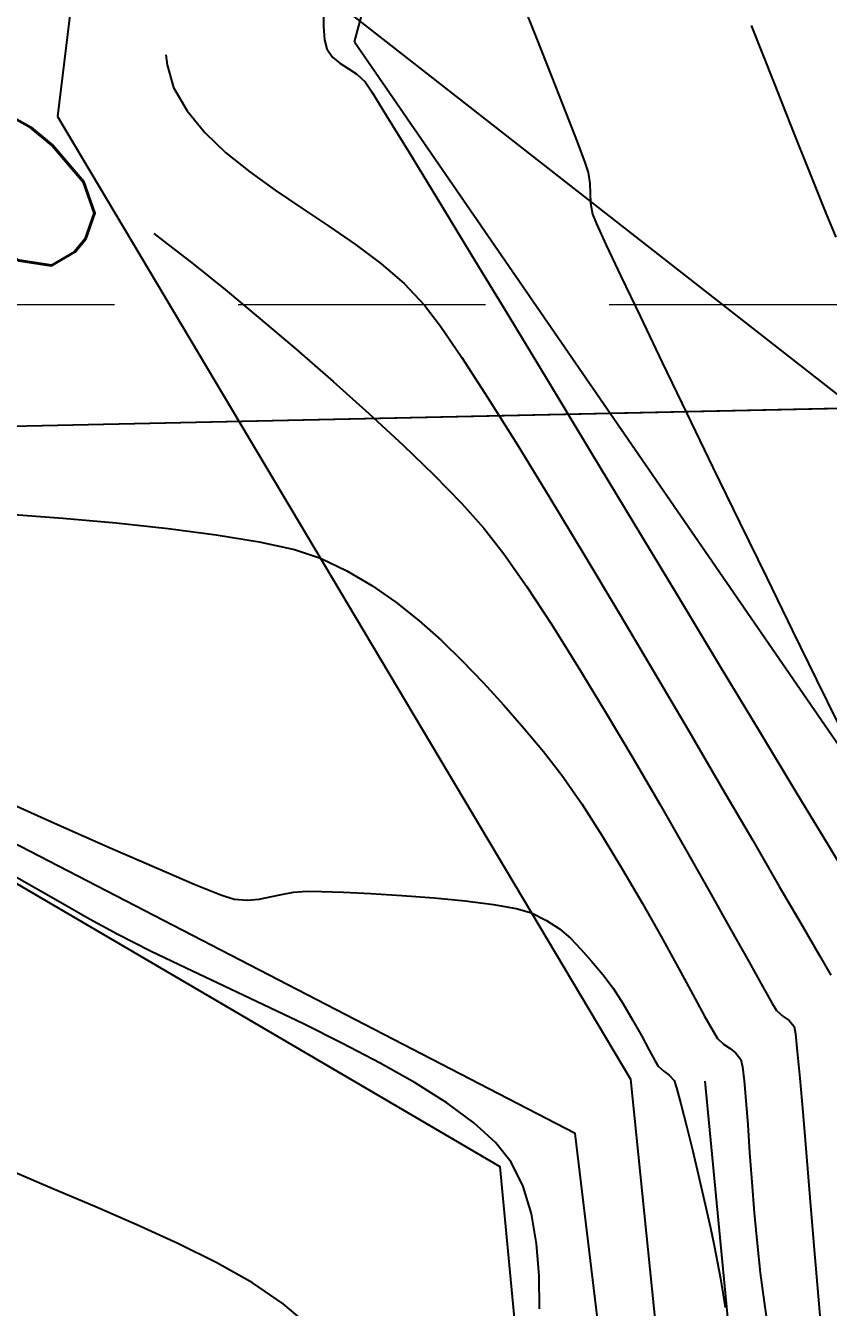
# Model space of a CAD drawing. Extents: x 2138193 to 2139991, y 332071 to 334944.
# Drawn here: x 2139551.1 to 2139583.5, y 332704.7 to 332756.5 of the extents above; entities that cross this region are included whole.
import ezdxf

# ---------------------------------------------------------------- set-up
doc = ezdxf.new("R2010")
doc.units = 0
doc.header["$LTSCALE"] = 100
doc.header["$MEASUREMENT"] = 0
doc.linetypes.add('DASHED', pattern=[0.75, 0.5, -0.25])
doc.linetypes.add('HIDDEN', pattern=[0.375, 0.25, -0.125])
for name, color, linetype in [('CONTOURS', 35, 'Continuous'), ('GRID', 254, 'DASHED'), ('V-ADJC-E', 7, 'Continuous'), ('V-PNTS-BRKLN', 1, 'Continuous'), ('V-PROP-E', 7, 'Continuous'), ('V-PROP-SUBD-N', 7, 'Continuous')]:
    doc.layers.add(name, color=color, linetype=linetype)
doc.styles.add('L100', font='simplex', dxfattribs={"height": 10})

msp = doc.modelspace()

# ---------------------------------------------------------------- linework, layer by layer
at = {"layer": 'CONTOURS'}
for points, elevation in [([(2139571.031575814, 332757.7526609969), (2139571.70600348, 332756.0568278682)], 543), ([(2139563.111387294, 332757.1920004484), (2139563.114965461, 332756.5032761189)], 542), ([(2139571.70600348, 332756.0568278682), (2139572.342696535, 332754.451215098)], 543), ([(2139564.462080316, 332754.5765724188), (2139564.793848526, 332754.2645191295)], 542), ([(2139565.662832541, 332752.8951315314), (2139566.555214852, 332751.4435729555)], 542), ([(2139559.16425269, 332751.4015843658), (2139560.124871753, 332750.6304630866)], 541), ([(2139560.124871753, 332750.6304630866), (2139561.159780937, 332749.8894618573)], 541), ([(2139573.818738594, 332750.6104478688), (2139573.885313456, 332750.1595371233)], 543), ([(2139573.885313456, 332750.1595371233), (2139573.892142118, 332749.7585319787)], 543), ([(2139561.159780937, 332749.8894618573), (2139562.238030035, 332749.163774989)], 541), ([(2139573.892142118, 332749.7585319787), (2139573.903584934, 332749.3595481379)], 543), ([(2139562.238030035, 332749.163774989), (2139563.32866884, 332748.4385967922)], 541), ([(2139583.429380103, 332748.9644354574), (2139583.834461619, 332747.9866603737)], 544), ([(2139557.833379979, 332746.9133164623), (2139559.142917147, 332745.8589157496)], 540), ([(2139575.146595861, 332746.3942656732), (2139575.911479585, 332744.7926337526)], 543), ([(2139576.808244012, 332742.9269525661), (2139577.80281181, 332740.8672385677)], 543), ([(2139563.496747457, 332742.1627680513), (2139564.946867058, 332740.8643568573)], 540), ([(2139577.80281181, 332740.8672385677), (2139578.861105642, 332738.6835082108)], 543), ([(2139570.952715476, 332739.5949926219), (2139572.260137977, 332737.463840531)], 541), ([(2139578.861105642, 332738.6835082108), (2139579.949048176, 332736.4457779494)], 543), ([(2139568.693587913, 332737.2374409387), (2139569.598385444, 332736.2291947458)], 540), ([(2139572.260137977, 332737.463840531), (2139573.643578558, 332735.1749486685)], 541), ([(2139552.559794123, 332736.6351571198), (2139554.723089202, 332736.4433431531)], 539), ([(2139554.723089202, 332736.4433431531), (2139556.820086527, 332736.2195664817)], 539), ([(2139575.662943388, 332736.4309102088), (2139577.412836578, 332733.5349583264)], 542), ([(2139561.93389371, 332735.3636729227), (2139562.986301756, 332735.0192581163)], 539), ([(2139570.400042367, 332735.1999689644), (2139571.319065199, 332733.8880287792)], 540), ([(2139573.643578558, 332735.1749486685), (2139575.067391684, 332732.7930843514)], 541), ([(2139566.966308245, 332732.5002592817), (2139567.863812723, 332731.705444293)], 539), ([(2139575.067391684, 332732.7930843514), (2139576.49593182, 332730.3830148962)], 541), ([(2139582.077570011, 332732.0883835272), (2139583.049994642, 332730.108752274)], 543), ([(2139570.39730954, 332729.0754202179), (2139571.204423051, 332728.1482561488)], 539), ([(2139571.204423051, 332728.1482561488), (2139572.000653904, 332727.2115325539)], 539), ([(2139582.216623436, 332725.5791826447), (2139583.528671242, 332723.4058235217)], 542), ([(2139554.481523852, 332723.3156210856), (2139556.356956487, 332722.4981729381)], 538), ([(2139577.7480279, 332723.255346475), (2139578.713682903, 332721.5523861071)], 540), ([(2139557.879827898, 332721.8503371126), (2139558.958041405, 332721.4150836404)], 538), ([(2139560.955842843, 332721.3275068165), (2139561.411011945, 332721.4312053882)], 538), ([(2139563.915731829, 332721.5159162951), (2139565.029557221, 332721.4614076695)], 538), ([(2139566.280176914, 332721.3848291527), (2139567.580171198, 332721.2866162815)], 538), ([(2139576.004232069, 332721.0636802267), (2139576.761037167, 332719.7243504857)], 539), ([(2139578.713682903, 332721.5523861071), (2139579.575295473, 332720.0204200909)], 540), ([(2139554.78836359, 332719.8056863182), (2139553.638202586, 332720.4297356448)], 538), ([(2139572.64805782, 332720.0415432166), (2139573.100151253, 332719.656592408)], 538), ([(2139573.100151253, 332719.656592408), (2139573.522035784, 332719.2235102146)], 538), ([(2139576.761037167, 332719.7243504857), (2139577.448610942, 332718.4814549027)], 539), ([(2139577.448610942, 332718.4814549027), (2139578.043555759, 332717.3920022991)], 539), ([(2139580.305189568, 332718.7161620209), (2139580.875689145, 332717.6963254916)], 540), ([(2139578.043555759, 332717.3920022991), (2139578.522473986, 332716.5130014961)], 539), ([(2139581.427800576, 332716.7367714327), (2139581.685725272, 332716.5096904635)], 540), ([(2139581.685725272, 332716.5096904635), (2139581.940693033, 332716.3348880494)], 540), ([(2139581.940693033, 332716.3348880494), (2139582.143667069, 332716.0896921727)], 540), ([(2139582.143667069, 332716.0896921727), (2139582.19281782, 332715.7937403574)], 540), ([(2139576.279029618, 332715.1396053552), (2139576.507756697, 332714.7192873008)], 538), ([(2139579.551685739, 332715.2009516273), (2139579.791269076, 332715.0182902516)], 539), ([(2139579.791269076, 332715.0182902516), (2139579.983165729, 332714.7606239437)], 539), ([(2139582.269254177, 332715.0809917258), (2139582.369715456, 332714.0075672476)], 540), ([(2139566.813087959, 332713.8096558708), (2139565.395782805, 332714.6143522562)], 538), ([(2139576.507756697, 332714.7192873008), (2139576.649479683, 332714.4920097227)], 538), ([(2139579.983165729, 332714.7606239437), (2139580.052558242, 332714.4662436164)], 539), ([(2139568.090076739, 332713.002813325), (2139566.813087959, 332713.8096558708)], 538), ([(2139577.287003606, 332713.9157451364), (2139577.392125496, 332713.6108893215)], 538), ([(2139580.121026805, 332713.8968429421), (2139580.190947802, 332713.0991261287)], 539), ([(2139577.567420452, 332712.9695970726), (2139577.791769815, 332712.0845671975)], 538), ([(2139580.190947802, 332713.0991261287), (2139580.264697618, 332712.1197973837)], 539), ([(2139582.490940972, 332712.6295878923), (2139582.62967004, 332711.0031746298)], 540), ([(2139570.06869683, 332711.4008539487), (2139569.188147059, 332712.1983656678)], 538), ([(2139570.693123966, 332710.614819217), (2139570.06869683, 332711.4008539487)], 538), ([(2139580.344652637, 332711.005560915), (2139580.433189244, 332709.8031209303)], 539), ([(2139578.303157125, 332709.9540898005), (2139578.547957755, 332708.8940398943)], 538), ([(2139555.559546659, 332708.0836881179), (2139553.857610625, 332708.819492987)], 539), ([(2139578.757338156, 332707.9610475935), (2139578.910179669, 332707.247811706)], 538), ([(2139580.77405243, 332706.1336219575), (2139580.878149204, 332705.345560484)], 539), ([(2139571.847511759, 332704.6802071775), (2139571.826495409, 332706.025656282)], 538), ([(2139562.497104522, 332704.0165880101), (2139561.483704061, 332704.8880935359)], 539)]:
    msp.add_lwpolyline(points, dxfattribs=dict(at, elevation=elevation))
at = {"layer": 'CONTOURS', "extrusion": (0.9972844130371126, 0.07364644942712469, 0), "elevation": 2158259.280254257}
msp.add_lwpolyline([(174281.6473115611, 542), (174281.1063689247, 542)], dxfattribs=at)
at = {"layer": 'CONTOURS', "extrusion": (0.9298250448965523, 0.3680018829885587, 0), "elevation": 2111890.479535537}
msp.add_lwpolyline([(-477964.2528152922, 544), (-477966.7287928156, 544)], dxfattribs=at)
at = {"layer": 'CONTOURS', "extrusion": (0.9704441252046953, 0.2413259203974866, 0), "elevation": 2156629.133316313}
msp.add_lwpolyline([(-193410.9773826942, 542), (-193411.3450045607, 542)], dxfattribs=at)
at = {"layer": 'CONTOURS', "extrusion": (0.992171112777474, 0.1248858797859437, 0), "elevation": 2164362.829816664}
msp.add_lwpolyline([(62949.82883516815, 541), (62949.42825182465, 541)], dxfattribs=at)
at = {"layer": 'CONTOURS', "extrusion": (0.827301213697416, 0.5617585796539136, 0), "elevation": 1956991.585333039}
msp.add_lwpolyline([(-926628.8911861225, 542), (-926629.3028715583, 542)], dxfattribs=at)
at = {"layer": 'CONTOURS', "extrusion": (-0.6361982855569195, -0.771525593518735, 0), "elevation": -1617915.818951218}
msp.add_lwpolyline([(1439029.649726496, 542), (1439030.037548053, 542)], dxfattribs=at)
at = {"layer": 'CONTOURS', "extrusion": (0.9634075148618929, 0.2680409675919554, 0), "elevation": 2150457.044386677}
msp.add_lwpolyline([(-252910.2407118992, 541), (-252911.1922610179, 541)], dxfattribs=at)
at = {"layer": 'CONTOURS', "extrusion": (-0.5282974561961606, -0.8490593605730201, 0), "elevation": -1412854.863451722}
msp.add_lwpolyline([(1640823.019401836, 542), (1640823.418211564, 542)], dxfattribs=at)
at = {"layer": 'CONTOURS', "extrusion": (0.5538551021909727, 0.8326130708660701, 0), "elevation": 1462064.503634367}
msp.add_lwpolyline([(-1597131.097356462, 542), (-1597131.517076572, 542)], dxfattribs=at)
at = {"layer": 'CONTOURS', "extrusion": (0.8345190684984242, 0.5509790597767963, 0), "elevation": 1968848.250555964}
msp.add_lwpolyline([(-901165.6195808136, 542), (-901166.1056311354, 542)], dxfattribs=at)
at = {"layer": 'CONTOURS', "extrusion": (0.9303203436308487, 0.3667479491784238, 0), "elevation": 2112524.689643629}
msp.add_lwpolyline([(-475115.5334037055, 543), (-475117.0720332842, 543)], dxfattribs=at)
at = {"layer": 'CONTOURS', "extrusion": (0.9291815674405958, 0.3696236122444527, 0), "elevation": 2111053.344476318}
msp.add_lwpolyline([(-481650.6702591599, 544), (-481652.9057801252, 544)], dxfattribs=at)
at = {"layer": 'CONTOURS', "extrusion": (0.8646896280866078, 0.5023065270125843, 0), "elevation": 2017197.307198641}
msp.add_lwpolyline([(-786984.494608199, 541), (-786985.5936332522, 541)], dxfattribs=at)
at = {"layer": 'CONTOURS', "extrusion": (0.8484630323635847, 0.5292546482671557, 0), "elevation": 1991453.386700617}
msp.add_lwpolyline([(-850045.4059956498, 542), (-850046.5418958594, 542)], dxfattribs=at)
at = {"layer": 'CONTOURS', "extrusion": (0.772813346391854, 0.6346333836465149, 0), "elevation": 1864654.882272663}
msp.add_lwpolyline([(-1100678.641008559, 541), (-1100679.774242672, 541)], dxfattribs=at)
at = {"layer": 'CONTOURS', "extrusion": (0.9317489590968867, 0.3631031220216489, 0), "elevation": 2114368.489346212}
msp.add_lwpolyline([(-466843.3224875501, 543), (-466844.5816786677, 543)], dxfattribs=at)
at = {"layer": 'CONTOURS', "extrusion": (0.6902761674710841, 0.7235459989671922, 0), "elevation": 1717647.645245076}
msp.add_lwpolyline([(-1318377.928438666, 541), (-1318379.110642335, 541)], dxfattribs=at)
at = {"layer": 'CONTOURS', "extrusion": (0.928281772654994, 0.371877601579474, 0), "elevation": 2109878.179442979}
msp.add_lwpolyline([(-486774.9097698672, 544), (-486776.8288596413, 544)], dxfattribs=at)
at = {"layer": 'CONTOURS', "extrusion": (0.9349130894849026, 0.3548767604532517, 0), "elevation": 2118401.041443028}
msp.add_lwpolyline([(-448190.8073533034, 543), (-448191.6963210847, 543)], dxfattribs=at)
at = {"layer": 'CONTOURS', "extrusion": (0.8534339782557633, 0.5212009638887304, 0), "elevation": 1999409.170085581}
msp.add_lwpolyline([(-831162.7626232556, 542), (-831164.9525829109, 542)], dxfattribs=at)
at = {"layer": 'CONTOURS', "extrusion": (0.9457964923537023, 0.3247599037003076, 0), "elevation": 2131665.469100047}
msp.add_lwpolyline([(-380132.9989418871, 543), (-380133.4271430976, 543)], dxfattribs=at)
at = {"layer": 'CONTOURS', "extrusion": (0.926826003894127, 0.3754910897819599, 0), "elevation": 2107965.831130141}
msp.add_lwpolyline([(-494992.5938759915, 544), (-494994.1205697339, 544)], dxfattribs=at)
at = {"layer": 'CONTOURS', "extrusion": (0.8543081446077639, 0.5197668651009217, 0), "elevation": 2000802.312412239}
msp.add_lwpolyline([(-827805.7226610017, 542), (-827808.3166331713, 542)], dxfattribs=at)
at = {"layer": 'CONTOURS', "extrusion": (0.9840500268318564, 0.1778919466761288, 0), "elevation": 2164641.188556747}
msp.add_lwpolyline([(-53170.95057453973, 543), (-53171.40263167268, 543)], dxfattribs=at)
at = {"layer": 'CONTOURS', "extrusion": (0.9209353126110753, 0.3897154731158886, 0), "elevation": 2100086.63653326}
msp.add_lwpolyline([(-527384.8616604451, 543), (-527385.2844755941, 543)], dxfattribs=at)
at = {"layer": 'CONTOURS', "extrusion": (0.9078156342041119, 0.4193694961422279, 0), "elevation": 2081883.444205114}
msp.add_lwpolyline([(-595197.8191926084, 543), (-595198.7703593383, 543)], dxfattribs=at)
at = {"layer": 'CONTOURS', "extrusion": (-0.5976753970368711, -0.801738186552704, 0), "elevation": -1545537.016322182}
msp.add_lwpolyline([(1516488.571624984, 540), (1516489.094180787, 540)], dxfattribs=at)
at = {"layer": 'CONTOURS', "extrusion": (-0.5677906428940117, -0.8231729987323472, 0), "elevation": -1488733.56792056}
msp.add_lwpolyline([(1572299.31136524, 541), (1572300.613738261, 541)], dxfattribs=at)
at = {"layer": 'CONTOURS', "extrusion": (-0.6148227250128419, -0.7886653389161867, 0), "elevation": -1577874.734605293}
msp.add_lwpolyline([(1482813.259815818, 540), (1482814.739808564, 540)], dxfattribs=at)
at = {"layer": 'CONTOURS', "extrusion": (0.6008263069490878, 0.7993796024905319, 0), "elevation": 1551498.300834091}
msp.add_lwpolyline([(-1510400.568963121, 541), (-1510401.848164635, 541)], dxfattribs=at)
at = {"layer": 'CONTOURS', "extrusion": (0.904151467592831, 0.4272120359373433, 0), "elevation": 2076653.273364843}
msp.add_lwpolyline([(-613197.7117665237, 543), (-613199.1137066263, 543)], dxfattribs=at)
at = {"layer": 'CONTOURS', "extrusion": (0.8548667910798569, 0.5188475397540478, 0), "elevation": 2001691.672030156}
msp.add_lwpolyline([(-825655.4684408777, 542), (-825658.3843984433, 542)], dxfattribs=at)
at = {"layer": 'CONTOURS', "extrusion": (-0.6530896518118409, -0.7572805997094396, 0), "elevation": -1649310.832454854}
msp.add_lwpolyline([(1402937.809875153, 541), (1402939.053940673, 541)], dxfattribs=at)
at = {"layer": 'CONTOURS', "extrusion": (0.7237308620316626, 0.6900823424366883, 0), "elevation": 1778092.430606123}
msp.add_lwpolyline([(-1235658.33438944, 541), (-1235659.538152397, 541)], dxfattribs=at)
at = {"layer": 'CONTOURS', "extrusion": (0.6373809452220739, 0.7705488502799909, 0), "elevation": 1620111.167894021}
msp.add_lwpolyline([(-1436548.967606399, 540), (-1436550.796155391, 540)], dxfattribs=at)
at = {"layer": 'CONTOURS', "extrusion": (0.796621238231383, 0.6044787860617594, 0), "elevation": 1905562.111937863}
msp.add_lwpolyline([(-1028251.050839577, 541), (-1028252.121009185, 541)], dxfattribs=at)
at = {"layer": 'CONTOURS', "extrusion": (0.6468766868418152, 0.7625946184051893, 0), "elevation": 1637781.153628008}
msp.add_lwpolyline([(-1416372.577781188, 540), (-1416374.499597067, 540)], dxfattribs=at)
at = {"layer": 'CONTOURS', "extrusion": (0.8262141517103975, 0.5633561710973516, 0), "elevation": 1955194.838388704}
msp.add_lwpolyline([(-930420.6203385367, 541), (-930422.1566579933, 541)], dxfattribs=at)
at = {"layer": 'CONTOURS', "extrusion": (0.8552508491828705, 0.5182142269100481, 0), "elevation": 2002302.659842583}
msp.add_lwpolyline([(-824175.573521592, 542), (-824178.7294344921, 542)], dxfattribs=at)
at = {"layer": 'CONTOURS', "extrusion": (0.9012897137674858, 0.4332168646958747, 0), "elevation": 2072528.416649916}
msp.add_lwpolyline([(-627000.9092395076, 543), (-627002.9792522438, 543)], dxfattribs=at)
at = {"layer": 'CONTOURS', "extrusion": (0.6565152473634596, 0.7543127534247949, 0), "elevation": 1655647.715295076}
msp.add_lwpolyline([(-1395447.767967731, 540), (-1395449.729060837, 540)], dxfattribs=at)
at = {"layer": 'CONTOURS', "extrusion": (0.8397289590460554, 0.5430057783665182, 0), "elevation": 1977339.243993174}
msp.add_lwpolyline([(-882384.133938526, 541), (-882386.0647646341, 541)], dxfattribs=at)
at = {"layer": 'CONTOURS', "extrusion": (0.8555271294665647, 0.5177579847251995, 0), "elevation": 2002741.970442003}
msp.add_lwpolyline([(-823110.6362421892, 542), (-823113.950078953, 542)], dxfattribs=at)
at = {"layer": 'CONTOURS', "extrusion": (0.847427952738857, 0.5309104113848492, 0), "elevation": 1989787.147460763}
msp.add_lwpolyline([(-853945.4086335242, 541), (-853947.6609134929, 541)], dxfattribs=at)
at = {"layer": 'CONTOURS', "extrusion": (0.6793900279125037, 0.7337773435948043, 0), "elevation": 1697756.796525839}
msp.add_lwpolyline([(-1343903.458037633, 540), (-1343905.336117738, 540)], dxfattribs=at)
at = {"layer": 'CONTOURS', "extrusion": (0.6947307960036855, 0.7192698527563113, 0), "elevation": 1725752.170802315}
msp.add_lwpolyline([(-1307761.116399515, 540), (-1307762.872620249, 540)], dxfattribs=at)
at = {"layer": 'CONTOURS', "extrusion": (0.8557309445075395, 0.5174210573722666, 0), "elevation": 2003065.938803725}
msp.add_lwpolyline([(-822325.2518248751, 542), (-822328.6415532756, 542)], dxfattribs=at)
at = {"layer": 'CONTOURS', "extrusion": (0.7151028926090801, 0.6990192078778139, 0), "elevation": 1762601.481867964}
msp.add_lwpolyline([(-1257656.671015474, 540), (-1257658.252419223, 540)], dxfattribs=at)
at = {"layer": 'CONTOURS', "extrusion": (-0.07375565532706888, -0.9972763424985447, 0), "elevation": -489634.4756790884}
msp.add_lwpolyline([(2109181.785308164, 539), (2109183.942837544, 539)], dxfattribs=at)
at = {"layer": 'CONTOURS', "extrusion": (-0.129494119683553, -0.9915801898824834, 0), "elevation": -606994.6707085583}
msp.add_lwpolyline([(2078454.774086165, 539), (2078456.743427387, 539)], dxfattribs=at)
at = {"layer": 'CONTOURS', "extrusion": (0.7889255873186053, 0.6144887449530658, 0), "elevation": 1892423.869893564}
msp.add_lwpolyline([(-1052237.312211964, 540), (-1052238.616803674, 540)], dxfattribs=at)
at = {"layer": 'CONTOURS', "extrusion": (0.8988081173338677, 0.4383422957173405, 0), "elevation": 2068924.283400419}
msp.add_lwpolyline([(-638802.1683385269, 543), (-638804.6401828167, 543)], dxfattribs=at)
at = {"layer": 'CONTOURS', "extrusion": (-0.1627944484591006, -0.9866600060562388, 0), "elevation": -676605.5591677655}
msp.add_lwpolyline([(2056849.50394302, 539), (2056851.257923444, 539)], dxfattribs=at)
at = {"layer": 'CONTOURS', "extrusion": (-0.2152751577623407, -0.9765534324605076, 0), "elevation": -785528.3943570551}
msp.add_lwpolyline([(2017765.427788078, 539), (2017766.892597946, 539)], dxfattribs=at)
at = {"layer": 'CONTOURS', "extrusion": (-0.433908633269683, -0.900956879086916, 0), "elevation": -1228154.755694314}
msp.add_lwpolyline([(1783277.393301061, 539), (1783278.573015651, 539)], dxfattribs=at)
at = {"layer": 'CONTOURS', "extrusion": (-0.5070020283843526, -0.861944860889693, 0), "elevation": -1371562.111457358}
msp.add_lwpolyline([(1675489.166579698, 539), (1675490.343570358, 539)], dxfattribs=at)
at = {"layer": 'CONTOURS', "extrusion": (0.8982353878015111, 0.4395147188673765, 0), "elevation": 2068088.987463303}
msp.add_lwpolyline([(-641503.7012333176, 543), (-641506.0788736764, 543)], dxfattribs=at)
at = {"layer": 'CONTOURS', "extrusion": (-0.5692502625655446, -0.8221643014440961, 0), "elevation": -1491509.917475377}
msp.add_lwpolyline([(1569665.149978008, 539), (1569666.330783546, 539)], dxfattribs=at)
at = {"layer": 'CONTOURS', "extrusion": (0.8361878165617512, 0.5484431925310872, 0), "elevation": 1971569.10548106}
msp.add_lwpolyline([(-895205.3015491801, 540), (-895207.1407783153, 540)], dxfattribs=at)
at = {"layer": 'CONTOURS', "extrusion": (0.855991678526588, 0.5169895997921375, 0), "elevation": 2003480.238027085}
msp.add_lwpolyline([(-821322.1332956164, 542), (-821325.4287090129, 542)], dxfattribs=at)
at = {"layer": 'CONTOURS', "extrusion": (-0.620967292072779, -0.7838364766810741, 0), "elevation": -1589408.975957322}
msp.add_lwpolyline([(1470453.444033227, 539), (1470454.632823658, 539)], dxfattribs=at)
at = {"layer": 'CONTOURS', "extrusion": (0.8471701041780063, 0.5313217618233097, 0), "elevation": 1989369.650284233}
msp.add_lwpolyline([(-854920.4390560914, 540), (-854922.4542690942, 540)], dxfattribs=at)
at = {"layer": 'CONTOURS', "extrusion": (0.6963335761234883, 0.7177182948504756, 0), "elevation": 1728660.574241775}
msp.add_lwpolyline([(-1303914.740590851, 539), (-1303915.949808579, 539)], dxfattribs=at)
at = {"layer": 'CONTOURS', "extrusion": (0.7220767460214377, 0.6918129608897858, 0), "elevation": 1775120.351473958}
msp.add_lwpolyline([(-1239924.160134839, 539), (-1239925.378581118, 539)], dxfattribs=at)
at = {"layer": 'CONTOURS', "extrusion": (0.8547490444105693, 0.5190414926373601, 0), "elevation": 2001499.32733395}
msp.add_lwpolyline([(-826126.1713365879, 540), (-826128.3003846894, 540)], dxfattribs=at)
at = {"layer": 'CONTOURS', "extrusion": (0.8617055207132059, 0.5074087066383299, 0), "elevation": 2012515.17183753}
msp.add_lwpolyline([(-798924.1346015792, 541), (-798926.8890312763, 541)], dxfattribs=at)
at = {"layer": 'CONTOURS', "extrusion": (0.8560648176172718, 0.5168684823414047, 0), "elevation": 2003596.425402241}
msp.add_lwpolyline([(-821041.9527189045, 542), (-821045.0779252171, 542)], dxfattribs=at)
at = {"layer": 'CONTOURS', "extrusion": (0.7411364062329121, 0.6713544722098482, 0), "elevation": 1809092.667961928}
msp.add_lwpolyline([(-1189811.298228819, 539), (-1189812.523635422, 539)], dxfattribs=at)
at = {"layer": 'CONTOURS', "extrusion": (0.896669552896519, 0.4427004776464071, 0), "elevation": 2065798.754895639}
msp.add_lwpolyline([(-648845.4803466728, 543), (-648847.4359894595, 543)], dxfattribs=at)
at = {"layer": 'CONTOURS', "extrusion": (0.8602467304900588, 0.5098779880335725, 0), "elevation": 2010213.074196349}
msp.add_lwpolyline([(-804693.0609523215, 540), (-804695.2413289389, 540)], dxfattribs=at)
at = {"layer": 'CONTOURS', "extrusion": (0.862848487934106, 0.5054626463645232, 0), "elevation": 2014313.130475139}
msp.add_lwpolyline([(-794382.8442815745, 541), (-794385.4776266089, 541)], dxfattribs=at)
at = {"layer": 'CONTOURS', "extrusion": (0.8561013443534894, 0.5168079800043225, 0), "elevation": 2003654.446479293}
msp.add_lwpolyline([(-820903.4748212615, 542), (-820906.3477872731, 542)], dxfattribs=at)
at = {"layer": 'CONTOURS', "extrusion": (0.7892027943633662, 0.614132680590322, 0), "elevation": 1892894.855981509}
msp.add_lwpolyline([(-1051391.842975358, 539), (-1051393.067461913, 539)], dxfattribs=at)
at = {"layer": 'CONTOURS', "extrusion": (0.8643655339223743, 0.5028640211499417, 0), "elevation": 2016691.829793996}
msp.add_lwpolyline([(-788317.8919252793, 540), (-788320.0609246371, 540)], dxfattribs=at)
at = {"layer": 'CONTOURS', "extrusion": (0.8221409553552552, 0.5692839796863675, 0), "elevation": 1948446.107909919}
msp.add_lwpolyline([(-944476.6183865617, 539), (-944478.0232285804, 539)], dxfattribs=at)
at = {"layer": 'CONTOURS', "extrusion": (0.8637252191597322, 0.5039630401006332, 0), "elevation": 2015690.008791199}
msp.add_lwpolyline([(-790885.2401758067, 541), (-790887.6785450038, 541)], dxfattribs=at)
at = {"layer": 'CONTOURS', "extrusion": (0.407344447224781, 0.9132746034545896, 0), "elevation": 1175403.383885544}
msp.add_lwpolyline([(-1818462.917291901, 538), (-1818465.440372071, 538)], dxfattribs=at)
at = {"layer": 'CONTOURS', "extrusion": (0.8420625748853285, 0.5393798475819155, 0), "elevation": 1981120.02312615}
msp.add_lwpolyline([(-873867.5104154663, 539), (-873869.0383058217, 539)], dxfattribs=at)
at = {"layer": 'CONTOURS', "extrusion": (0.8675023143990228, 0.4974331457717097, 0), "elevation": 2021596.223829253}
msp.add_lwpolyline([(-775656.6009603634, 540), (-775658.6957572245, 540)], dxfattribs=at)
at = {"layer": 'CONTOURS', "extrusion": (-0.4042791789517158, -0.9146356353576688, 0), "elevation": -1169297.930294329}
msp.add_lwpolyline([(1822397.328489751, 538), (1822399.663733531, 538)], dxfattribs=at)
at = {"layer": 'CONTOURS', "extrusion": (0.8551637544402366, 0.5183579391614243, 0), "elevation": 2002156.481875256}
msp.add_lwpolyline([(-824532.0274105755, 539), (-824533.6191192815, 539)], dxfattribs=at)
at = {"layer": 'CONTOURS', "extrusion": (0.8643568389306209, 0.5028789665454947, 0), "elevation": 2016680.713217204}
msp.add_lwpolyline([(-788358.0611325792, 541), (-788360.2306264226, 541)], dxfattribs=at)
at = {"layer": 'CONTOURS', "extrusion": (0.856020849452921, 0.5169412977330207, 0), "elevation": 2003526.578881197}
msp.add_lwpolyline([(-821220.9134335875, 542), (-821223.0358192136, 542)], dxfattribs=at)
at = {"layer": 'CONTOURS', "extrusion": (0.4936049645936307, 0.8696862301591998, 0), "elevation": 1345456.67927894}
msp.add_lwpolyline([(-1696504.9531578, 538), (-1696503.198631874, 538)], dxfattribs=at)
at = {"layer": 'CONTOURS', "extrusion": (-0.391455621866071, -0.9201969876659277, 0), "elevation": -1143711.604777327}
msp.add_lwpolyline([(1838567.222181725, 538), (1838568.877122385, 538)], dxfattribs=at)
at = {"layer": 'CONTOURS', "extrusion": (0.8642246100785336, 0.5031061750114053, 0), "elevation": 2016468.259684731}
msp.add_lwpolyline([(-788886.5727448233, 539), (-788888.1681114233, 539)], dxfattribs=at)
at = {"layer": 'CONTOURS', "extrusion": (0.4944607797113175, 0.8691999409383759, 0), "elevation": 1347125.940386257}
msp.add_lwpolyline([(-1695181.34430301, 538), (-1695179.764108722, 538)], dxfattribs=at)
at = {"layer": 'CONTOURS', "extrusion": (0.8647144034695284, 0.5022638753009593, 0), "elevation": 2017241.097466599}
msp.add_lwpolyline([(-786925.2232501807, 541), (-786927.0499635888, 541)], dxfattribs=at)
at = {"layer": 'CONTOURS', "extrusion": (0.4959626104681532, 0.8683438771694169, 0), "elevation": 1350054.355609713}
msp.add_lwpolyline([(-1692851.408720989, 538), (-1692850.06017478, 538)], dxfattribs=at)
at = {"layer": 'CONTOURS', "extrusion": (-0.3149887613042536, -0.9490954010277428, 0), "elevation": -989721.3908102077}
msp.add_lwpolyline([(1925842.060908213, 538), (1925842.63140821, 538)], dxfattribs=at)
at = {"layer": 'CONTOURS', "extrusion": (-0.0709319099278039, -0.9974811597990181, 0), "elevation": -483646.2054628856}
msp.add_lwpolyline([(2110569.738321371, 538), (2110570.268946344, 538)], dxfattribs=at)
at = {"layer": 'CONTOURS', "extrusion": (0.08651372650328536, -0.9962506587834785, 0), "elevation": -146372.4012760064}
msp.add_lwpolyline([(2160323.038891079, 538), (2160323.516562301, 538)], dxfattribs=at)
at = {"layer": 'CONTOURS', "extrusion": (0.1923556706850605, -0.9813252753064605, 0), "elevation": 85048.83431676158}
msp.add_lwpolyline([(2163605.618371511, 538), (2163606.078131229, 538)], dxfattribs=at)
at = {"layer": 'CONTOURS', "extrusion": (0.1757705420239258, -0.9844311639503371, 0), "elevation": 48530.52311430266}
msp.add_lwpolyline([(2164733.556491661, 538), (2164734.052073371, 538)], dxfattribs=at)
at = {"layer": 'CONTOURS', "extrusion": (0.07022516150391316, -0.9975311657746586, 0), "elevation": -181649.0041458042}
msp.add_lwpolyline([(2157645.097594268, 538), (2157645.648218432, 538)], dxfattribs=at)
at = {"layer": 'CONTOURS', "extrusion": (-0.01567728166963634, -0.9998771038679958, 0), "elevation": -366223.1899386485}
msp.add_lwpolyline([(2134083.334627367, 538), (2134083.912676066, 538)], dxfattribs=at)
at = {"layer": 'CONTOURS', "extrusion": (-0.03595110123085026, -0.9993535502114801, 0), "elevation": -409426.1070870444}
msp.add_lwpolyline([(2126218.200003748, 538), (2126219.09019059, 538)], dxfattribs=at)
at = {"layer": 'CONTOURS', "extrusion": (-0.06111798606273126, -0.9981305484652976, 0), "elevation": -462865.360417798}
msp.add_lwpolyline([(2115229.950788034, 538), (2115231.203750079, 538)], dxfattribs=at)
at = {"layer": 'CONTOURS', "extrusion": (-0.09420399680827062, -0.9955529152111139, 0), "elevation": -532797.4643371585}
msp.add_lwpolyline([(2098709.066708181, 538), (2098710.334294407, 538)], dxfattribs=at)
at = {"layer": 'CONTOURS', "extrusion": (-0.1224132526946277, -0.9924792166915746, 0), "elevation": -592130.4247319521}
msp.add_lwpolyline([(2082748.128167447, 538), (2082749.273263801, 538)], dxfattribs=at)
at = {"layer": 'CONTOURS', "extrusion": (-0.1712134678434424, -0.9852339561896062, 0), "elevation": -694131.249498494}
msp.add_lwpolyline([(2051010.673703039, 538), (2051011.611145141, 538)], dxfattribs=at)
at = {"layer": 'CONTOURS', "extrusion": (-0.2780115264400168, -0.9605777382213747, 0), "elevation": -914429.6298759875}
msp.add_lwpolyline([(1962723.942022258, 538), (1962724.590897944, 538)], dxfattribs=at)
at = {"layer": 'CONTOURS', "extrusion": (-0.4458467704292574, -0.8951092990790572, 0), "elevation": -1251742.434899294}
msp.add_lwpolyline([(1766807.925152881, 538), (1766808.604756373, 538)], dxfattribs=at)
at = {"layer": 'CONTOURS', "extrusion": (0.5533135366676465, 0.8329730668757191, 0), "elevation": 1461001.342269504}
msp.add_lwpolyline([(-1598107.270196679, 538), (-1598107.887549642, 538)], dxfattribs=at)
at = {"layer": 'CONTOURS', "extrusion": (0.86465614123043, 0.5023641681415014, 0), "elevation": 2017149.810053232}
msp.add_lwpolyline([(-787161.0197887443, 541), (-787162.4298135795, 541)], dxfattribs=at)
at = {"layer": 'CONTOURS', "extrusion": (-0.4489438052415226, -0.8935599922418538, 0), "elevation": -1257844.975198448}
msp.add_lwpolyline([(1762449.540186153, 538), (1762448.064447155, 538)], dxfattribs=at)
at = {"layer": 'CONTOURS', "extrusion": (0.8726458650762993, 0.4883535544717963, 0), "elevation": 2029580.273999378}
msp.add_lwpolyline([(-754524.540623106, 540), (-754526.0352248938, 540)], dxfattribs=at)
at = {"layer": 'CONTOURS', "extrusion": (-0.4333118793403746, -0.9012440375517126, 0), "elevation": -1226956.221643603}
msp.add_lwpolyline([(1784092.634536257, 538), (1784091.027247326, 538)], dxfattribs=at)
at = {"layer": 'CONTOURS', "extrusion": (0.7538238920118864, 0.6570765098769336, 0), "elevation": 1831483.625779649}
msp.add_lwpolyline([(-1155051.802470728, 538), (-1155052.447162295, 538)], dxfattribs=at)
at = {"layer": 'CONTOURS', "extrusion": (0.7652860377155781, 0.6436903607151429, 0), "elevation": 1851553.911439033}
msp.add_lwpolyline([(-1122598.120535302, 538), (-1122598.830931049, 538)], dxfattribs=at)
at = {"layer": 'CONTOURS', "extrusion": (0.863601067903341, 0.5041757585566855, 0), "elevation": 2015495.143393093}
msp.add_lwpolyline([(-791389.5210745872, 541), (-791390.440504384, 541)], dxfattribs=at)
at = {"layer": 'CONTOURS', "extrusion": (-0.4263797558760536, -0.9045442519739302, 0), "elevation": -1213222.586725625}
msp.add_lwpolyline([(1793461.780945092, 538), (1793460.078589778, 538)], dxfattribs=at)
at = {"layer": 'CONTOURS', "extrusion": (0.7974131062260237, 0.6034337892585767, 0), "elevation": 1906898.071118474}
msp.add_lwpolyline([(-1025777.640884021, 538), (-1025778.334169738, 538)], dxfattribs=at)
at = {"layer": 'CONTOURS', "extrusion": (0.4263856724428545, 0.9045414630272374, 0), "elevation": 1213234.31763795}
msp.add_lwpolyline([(-1793455.605897769, 538), (-1793453.845282207, 538)], dxfattribs=at)
at = {"layer": 'CONTOURS', "extrusion": (0.8391259084138004, 0.5439372296770227, 0), "elevation": 1976350.177450552}
msp.add_lwpolyline([(-884602.4081917064, 538), (-884603.1677397165, 538)], dxfattribs=at)
at = {"layer": 'CONTOURS', "extrusion": (0.8706643805052329, 0.4918775625289683, 0), "elevation": 2026513.227151569}
msp.add_lwpolyline([(-762726.3790132101, 540), (-762727.1585344693, 540)], dxfattribs=at)
at = {"layer": 'CONTOURS', "extrusion": (-0.4326506004150049, -0.9015616772914296, 0), "elevation": -1225647.085958526}
msp.add_lwpolyline([(1784997.507690943, 538), (1784995.725625675, 538)], dxfattribs=at)
at = {"layer": 'CONTOURS', "extrusion": (0.8621594338899415, 0.5066370599892742, 0), "elevation": 2013221.737425486}
msp.add_lwpolyline([(-797133.0028555334, 538), (-797133.7757582352, 538)], dxfattribs=at)
at = {"layer": 'CONTOURS', "extrusion": (0.8572628158922581, 0.5148790775400343, 0), "elevation": 2005492.486138105}
msp.add_lwpolyline([(-816399.6975929965, 540), (-816400.0252085881, 540)], dxfattribs=at)
at = {"layer": 'CONTOURS', "extrusion": (0.8743092986704382, 0.4853691896468156, 0), "elevation": 2032143.741732214}
msp.add_lwpolyline([(-747588.3525005175, 539), (-747589.0519557124, 539)], dxfattribs=at)
at = {"layer": 'CONTOURS', "extrusion": (-0.4452725373414005, -0.8953950901638623, 0), "elevation": -1250600.782860698}
msp.add_lwpolyline([(1767605.954471111, 538), (1767604.187506274, 538)], dxfattribs=at)
at = {"layer": 'CONTOURS', "extrusion": (0.8752135966739037, 0.4837366641026186, 0), "elevation": 2033532.770093477}
msp.add_lwpolyline([(-743793.3136651771, 538), (-743794.0447575023, 538)], dxfattribs=at)
at = {"layer": 'CONTOURS', "extrusion": (0.8516408012868962, 0.5241258871525172, 0), "elevation": 1996537.673446084}
msp.add_lwpolyline([(-838054.2322403375, 539), (-838054.5693199338, 539)], dxfattribs=at)
at = {"layer": 'CONTOURS', "extrusion": (-0.4650732666615767, -0.8852721935296115, 0), "elevation": -1289597.664319759}
msp.add_lwpolyline([(1739361.078561845, 538), (1739359.362683439, 538)], dxfattribs=at)
at = {"layer": 'CONTOURS', "extrusion": (0.8811343533074548, 0.4728659973200162, 0), "elevation": 2042583.837287688}
msp.add_lwpolyline([(-718565.4985538059, 538), (-718566.1316538254, 538)], dxfattribs=at)
at = {"layer": 'CONTOURS', "extrusion": (-0.6843180064250249, -0.7291836984481205, 0), "elevation": -1706763.264543745}
msp.add_lwpolyline([(1332462.870571446, 539), (1332463.217631959, 539)], dxfattribs=at)
at = {"layer": 'CONTOURS', "extrusion": (0.5604709211503185, 0.828174104005259, 0), "elevation": 1474718.235644735}
msp.add_lwpolyline([(-1585466.869094089, 539), (-1585467.183007239, 539)], dxfattribs=at)
at = {"layer": 'CONTOURS', "extrusion": (0.9942987413871782, 0.1066302624768095, 0), "elevation": 2162861.453829891}
msp.add_lwpolyline([(102674.6841448017, 540), (102673.9673093056, 540)], dxfattribs=at)
at = {"layer": 'CONTOURS', "extrusion": (0.6715396350857876, 0.7409686353070873, 0), "elevation": 1683341.525520993}
msp.add_lwpolyline([(-1361928.221547908, 538), (-1361928.524066352, 538)], dxfattribs=at)
at = {"layer": 'CONTOURS', "extrusion": (0.9928478318808475, 0.1193866941057534, 0), "elevation": 2163999.096523947}
msp.add_lwpolyline([(74897.44719582521, 539), (74896.87369336495, 539)], dxfattribs=at)
at = {"layer": 'CONTOURS', "extrusion": (-0.5772400256324588, -0.8165745237318137, 0), "elevation": -1506735.421342314}
msp.add_lwpolyline([(1555067.961949347, 538), (1555068.233233029, 538)], dxfattribs=at)
at = {"layer": 'CONTOURS', "extrusion": (0.7484631094766805, 0.663176427319683, 0), "elevation": 1822042.6951598}
msp.add_lwpolyline([(-1169892.839944286, 538), (-1169893.129224624, 538)], dxfattribs=at)
at = {"layer": 'CONTOURS', "extrusion": (0.99615265875637, 0.0876349271273453, 0), "elevation": 2160508.034027709}
msp.add_lwpolyline([(143931.798190634, 540), (143930.4148892462, 540)], dxfattribs=at)
at = {"layer": 'CONTOURS', "extrusion": (0.9646120487616171, 0.2636732739280103, 0), "elevation": 2151589.81876581}
msp.add_lwpolyline([(-243209.8179532597, 538), (-243210.4827720848, 538)], dxfattribs=at)
at = {"layer": 'CONTOURS', "extrusion": (-0.5909795457501487, -0.806686541665936, 0), "elevation": -1532836.079581834}
msp.add_lwpolyline([(1529335.565185669, 538), (1529334.20397501, 538)], dxfattribs=at)
at = {"layer": 'CONTOURS', "extrusion": (0.9716097692067971, 0.2365892144243149, 0), "elevation": 2157550.775178688}
msp.add_lwpolyline([(-182934.7172558837, 538), (-182935.7835982839, 538)], dxfattribs=at)
at = {"layer": 'CONTOURS', "extrusion": (0.9974353182327476, 0.0715736399936282, 0), "elevation": 2157906.33968707}
msp.add_lwpolyline([(178721.2714870564, 539), (178720.1543855779, 539)], dxfattribs=at)
at = {"layer": 'CONTOURS', "extrusion": (0.9731001967932199, 0.2303823061803943, 0), "elevation": 2158674.554369083}
msp.add_lwpolyline([(-169159.7372731381, 538), (-169160.8619350252, 538)], dxfattribs=at)
at = {"layer": 'CONTOURS', "extrusion": (0.9964814636620175, 0.08381343912525754, 0), "elevation": 2159940.083850311}
msp.add_lwpolyline([(152214.5689346048, 540), (152212.7437865547, 540)], dxfattribs=at)
at = {"layer": 'CONTOURS', "extrusion": (-0.3917521446533513, -0.9200707892110801, 0), "elevation": -1144290.473034998}
msp.add_lwpolyline([(1838199.776503211, 539), (1838198.00282319, 539)], dxfattribs=at)
at = {"layer": 'CONTOURS', "extrusion": (0.8966037877737638, 0.442833656974873, 0), "elevation": 2065682.645939438}
msp.add_lwpolyline([(-649165.4181405931, 538), (-649164.3169129022, 538)], dxfattribs=at)
at = {"layer": 'CONTOURS', "extrusion": (0.9968165884173866, 0.07972884707508611, 0), "elevation": 2159295.837069707}
msp.add_lwpolyline([(161064.3697174345, 539), (161063.1218055242, 539)], dxfattribs=at)
at = {"layer": 'CONTOURS', "extrusion": (-0.38903785519141, -0.9212217687549874, 0), "elevation": -1138866.051005058}
msp.add_lwpolyline([(1841567.263515798, 539), (1841565.427261073, 539)], dxfattribs=at)
at = {"layer": 'CONTOURS', "extrusion": (0.956987492297193, 0.2901291774136649, 0), "elevation": 2144071.629421371}
msp.add_lwpolyline([(-302354.2321020248, 538), (-302353.0746584127, 538)], dxfattribs=at)
at = {"layer": 'CONTOURS', "extrusion": (0.9965015650379693, 0.08357410410454902, 0), "elevation": 2159903.463448654}
msp.add_lwpolyline([(152731.5087885452, 540), (152729.5470072124, 540)], dxfattribs=at)
at = {"layer": 'CONTOURS', "extrusion": (0.9757311915112369, 0.2189717833695977, 0), "elevation": 2160507.385801544}
msp.add_lwpolyline([(-143872.8846977119, 538), (-143873.840895801, 538)], dxfattribs=at)
at = {"layer": 'CONTOURS', "extrusion": (0.9855641176870475, 0.1693025987034797, 0), "elevation": 2165013.330991258}
msp.add_lwpolyline([(-34330.6642356945, 538), (-34329.43911215119, 538)], dxfattribs=at)
at = {"layer": 'CONTOURS', "extrusion": (0.9958774823308165, 0.09070854527790842, 0), "elevation": 2160939.583538067}
msp.add_lwpolyline([(137258.7246430406, 539), (137257.480780803, 539)], dxfattribs=at)
at = {"layer": 'CONTOURS', "extrusion": (-0.4152823810047311, -0.9096925546727539, 0), "elevation": -1191181.793670967}
msp.add_lwpolyline([(1808171.785663359, 539), (1808169.957654771, 539)], dxfattribs=at)
at = {"layer": 'CONTOURS', "extrusion": (0.4458914047195315, 0.8950870657077126, 0), "elevation": 1251812.198275519}
msp.add_lwpolyline([(-1766740.418995027, 539), (-1766738.659873274, 539)], dxfattribs=at)
at = {"layer": 'CONTOURS', "extrusion": (0.9968429371767149, 0.07939873173357336, 0), "elevation": 2159233.500301459}
msp.add_lwpolyline([(161776.3623549791, 538), (161777.653131193, 538)], dxfattribs=at)
at = {"layer": 'CONTOURS', "extrusion": (0.9810765742782618, 0.1936201317075019, 0), "elevation": 2163509.568738429}
msp.add_lwpolyline([(-87854.26346692361, 538), (-87854.98530480039, 538)], dxfattribs=at)
at = {"layer": 'CONTOURS', "extrusion": (0.9941860609695212, 0.1076757919585796, 0), "elevation": 2162965.778308527}
msp.add_lwpolyline([(100391.9399063347, 539), (100390.746140567, 539)], dxfattribs=at)
at = {"layer": 'CONTOURS', "extrusion": (0.9964604144512199, 0.08406332393917723, 0), "elevation": 2159978.185330813}
msp.add_lwpolyline([(151669.1294941943, 540), (151667.0872764229, 540)], dxfattribs=at)
at = {"layer": 'CONTOURS', "extrusion": (0.4917720854677246, 0.8707239608249707, 0), "elevation": 1341870.848051118}
msp.add_lwpolyline([(-1699350.97125758, 539), (-1699349.321067533, 539)], dxfattribs=at)
at = {"layer": 'CONTOURS', "extrusion": (0.984119804112299, 0.1775055242914162, 0), "elevation": 2164659.364264535}
msp.add_lwpolyline([(-52364.00641191123, 538), (-52364.6423254607, 538)], dxfattribs=at)
at = {"layer": 'CONTOURS', "extrusion": (0.5580773233794257, 0.8297889497514751, 0), "elevation": 1470115.585699592}
msp.add_lwpolyline([(-1589709.423069008, 539), (-1589707.916897519, 539)], dxfattribs=at)
at = {"layer": 'CONTOURS', "extrusion": (0.986672303888382, 0.1627198965695114, 0), "elevation": 2165201.373815952}
msp.add_lwpolyline([(-19880.38957193396, 538), (-19880.98268167283, 538)], dxfattribs=at)
at = {"layer": 'CONTOURS', "extrusion": (0.9882567298362256, 0.1528026044719451, 0), "elevation": 2165291.842785628}
msp.add_lwpolyline([(1864.996754647575, 538), (1864.403439450917, 538)], dxfattribs=at)
at = {"layer": 'CONTOURS', "extrusion": (0.9902692959771525, 0.1391643684457869, 0), "elevation": 2165061.979184452}
msp.add_lwpolyline([(31714.46666969967, 539), (31713.10947861598, 539)], dxfattribs=at)
at = {"layer": 'CONTOURS', "extrusion": (0.9963608030998546, 0.08523584953652225, 0), "elevation": 2160155.163922013}
msp.add_lwpolyline([(149125.2300885676, 540), (149123.163629119, 540)], dxfattribs=at)
at = {"layer": 'GRID', "color": 252, "linetype": 'HIDDEN', "lineweight": 0, "ltscale": 0.4}
msp.add_line((2138239.658925912, 332745.27101566), (2139943.532361615, 332745.27101566), dxfattribs=at)
at = {"layer": 'V-ADJC-E'}
msp.add_line((2139584.602433848, 332741.0814482926), (2138918.0582, 332726.5031), dxfattribs=at)
at = {"layer": 'V-PNTS-BRKLN', "color": 7}
for points in [[(2139564.3612, 332755.8886, 542.1801), (2139575.223, 332795.919, 544.992), (2139568.9872, 332822.6193, 543.927), (2139575.8994, 332828.0274, 543.476), (2139578.677, 332835.6883, 543.2132), (2139572.7578, 332832.368, 543.4458), (2139564.352, 332830.854, 543.708), (2139552.7412, 332794.4294, 542.184), (2139548.3374, 332752.5867, 541.3971), (2139542.2194, 332744.1696, 541.0664), (2139436.397, 332760.812, 541.769)], [(2139574.6443, 332830.0915, 542.2332), (2139565.9115, 332828.1362, 541.9659), (2139557.126, 332791.986, 541.062), (2139552.3553, 332752.8642, 540.2455)], [(2139564.3612, 332755.8886, 542.1801), (2139588.907581, 332720.250626, 543.130715), (2139596.856802, 332650.086924, 543.795344)], [(2139552.3553, 332752.8642, 540.2455), (2139575.529274, 332713.965759, 537.53113), (2139581.971473, 332650.680369, 535.123496)], [(2139580.567407, 332651.508078, 535.055228), (2139573.290359, 332711.766145, 537.429304), (2139536.1139, 332730.9831, 537.899)], [(2139575.55355, 332654.626238, 537.711275), (2139570.257216, 332710.421586, 538.095783), (2139537.021035659, 332729.8628502335, 538.008)], [(2139584.728264, 332649.434331, 536.263547), (2139578.551274, 332713.879772, 538.337241)]]:
    msp.add_polyline3d(points, dxfattribs=at)
at = {"layer": 'V-PROP-E'}
msp.add_line((2139799.806373985, 332745.7882896903), (2138918.0582, 332726.5031), dxfattribs=at)
at = {"layer": 'V-PROP-SUBD-N'}
msp.add_line((2139450.337771292, 332845.9984769359), (2139584.602433848, 332741.0814482926), dxfattribs=at)

# ---------------------------------------------------------------- texts
at = {"layer": 'CONTOURS', "insert": (2139536.193314913, 332739.5227457565, 540), "char_height": 8, "width": 30.09523809523809, "attachment_point": 1, "rotation": 50.51285260589772, "style": 'L100'}
msp.add_mtext('\\Fsimplex.shx;\\W1.0000000000;\\T1.0000000000;\\o\\l540', dxfattribs=at)

doc.saveas('drawing.dxf')
